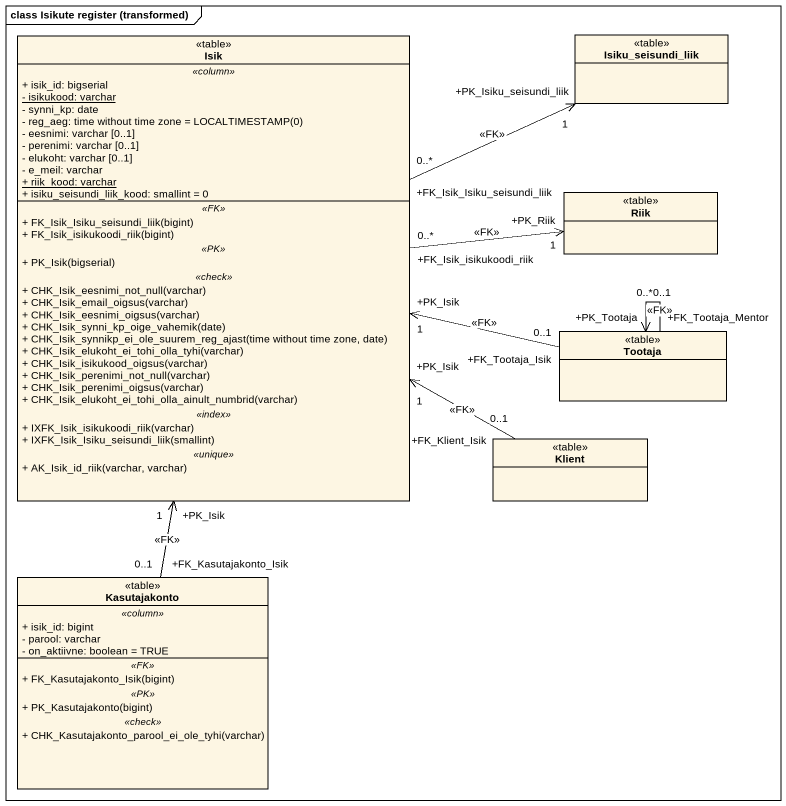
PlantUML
@startuml
mainframe class Isikute register (transformed)
hide circle
hide empty members
skinparam classAttributeIconSize 0
class Isik <<table>> {
  .. <<column>> ..
  + isik_id: bigserial
  {static} - isikukood: varchar
  - synni_kp: date
  {field} - reg_aeg: time without time zone = LOCALTIMESTAMP(0)
  - eesnimi: varchar [0..1]
  - perenimi: varchar [0..1]
  - elukoht: varchar [0..1]
  - e_meil: varchar
  {static} + riik_kood: varchar
  + isiku_seisundi_liik_kood: smallint = 0
  .. <<FK>> ..
  + FK_Isik_Isiku_seisundi_liik(bigint)
  + FK_Isik_isikukoodi_riik(bigint)
  .. <<PK>> ..
  + PK_Isik(bigserial)
  .. <<check>> ..
  + CHK_Isik_eesnimi_not_null(varchar)
  + CHK_Isik_email_oigsus(varchar)
  + CHK_Isik_eesnimi_oigsus(varchar)
  + CHK_Isik_synni_kp_oige_vahemik(date)
  + CHK_Isik_synnikp_ei_ole_suurem_reg_ajast(time without time zone, date)
  + CHK_Isik_elukoht_ei_tohi_olla_tyhi(varchar)
  + CHK_Isik_isikukood_oigsus(varchar)
  + CHK_Isik_perenimi_not_null(varchar)
  + CHK_Isik_perenimi_oigsus(varchar)
  + CHK_Isik_elukoht_ei_tohi_olla_ainult_numbrid(varchar)
  .. <<index>> ..
  + IXFK_Isik_isikukoodi_riik(varchar)
  + IXFK_Isik_Isiku_seisundi_liik(smallint)
  .. <<unique>> ..
  + AK_Isik_id_riik(varchar, varchar)
}
class Isiku_seisundi_liik <<table>>
class Riik <<table>>
class Tootaja <<table>>
class Klient <<table>>
class Kasutajakonto <<table>> {
  .. <<column>> ..
  + isik_id: bigint
  - parool: varchar
  - on_aktiivne: boolean = TRUE
  .. <<FK>> ..
  + FK_Kasutajakonto_Isik(bigint)
  .. <<PK>> ..
  + PK_Kasutajakonto(bigint)
  .. <<check>> ..
  + CHK_Kasutajakonto_parool_ei_ole_tyhi(varchar)
}
Isik "+FK_Isik_Isiku_seisundi_liik\n0..*" -right-> "+PK_Isiku_seisundi_liik\n1" Isiku_seisundi_liik : <<FK>>
Isik "+FK_Isik_isikukoodi_riik\n0..*" -right-> "+PK_Riik\n1" Riik : <<FK>>
Tootaja "+FK_Tootaja_Isik\n0..1" -left-> "+PK_Isik\n1" Isik : <<FK>>
Tootaja "+FK_Tootaja_Mentor\n0..*" --> "+PK_Tootaja\n0..1" Tootaja : <<FK>>
Klient "+FK_Klient_Isik\n0..1" -left-> "+PK_Isik\n1" Isik : <<FK>>
Kasutajakonto "+FK_Kasutajakonto_Isik\n0..1" -up-> "+PK_Isik\n1" Isik : <<FK>>
@enduml
